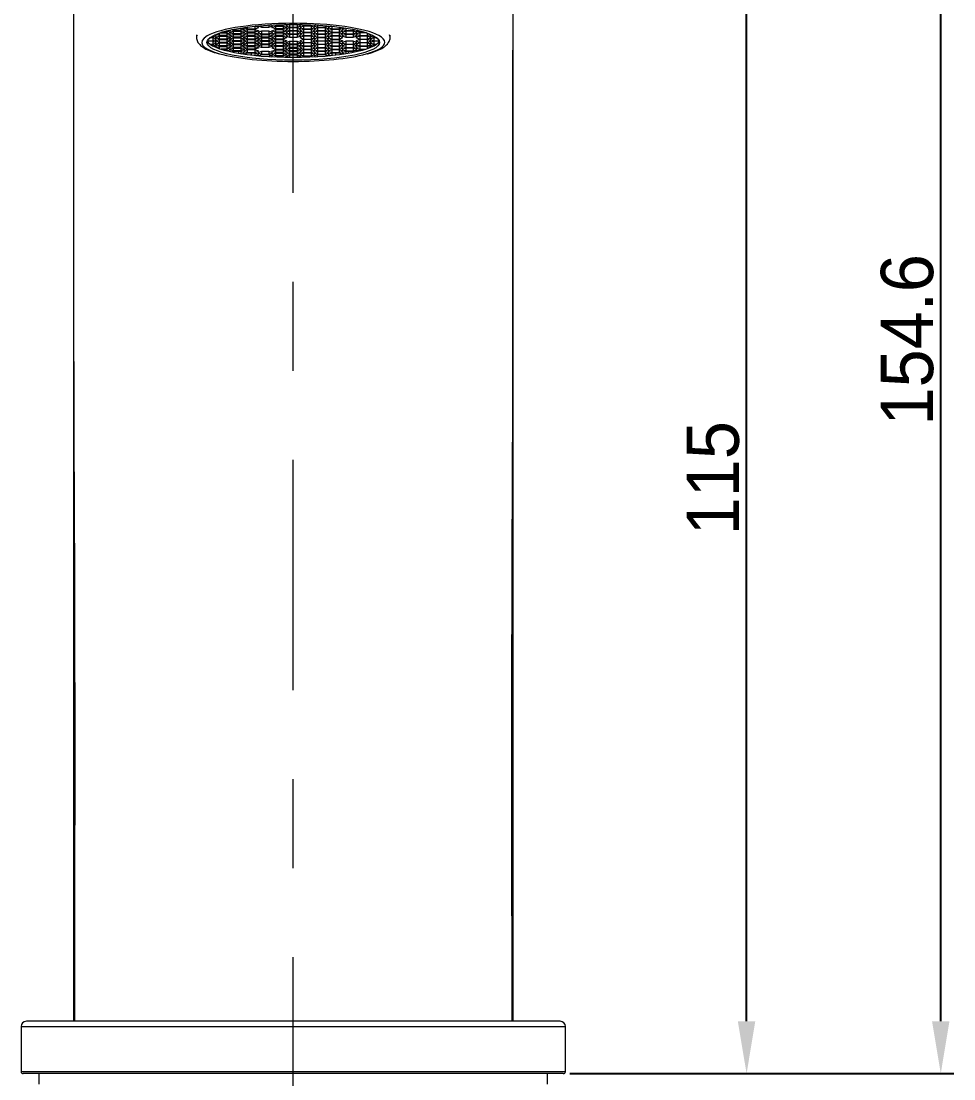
# Model space of a CAD drawing. Extents: x 9509 to 10103, y -15405 to -14985.
# Drawn here: x 9827.6 to 9916.7, y -15287.2 to -15186.2 of the extents above; entities that cross this region are included whole.
import ezdxf

# ---------------------------------------------------------------- set-up
doc = ezdxf.new("R2010")
doc.units = 0
doc.header["$MEASUREMENT"] = 0
doc.linetypes.add('CENTER', pattern=[47.5, 22, -8.5, 8.5, -8.5])
doc.linetypes.add('HIDDEN2', pattern=[4.7625, 3.175, -1.5875])
doc.layers.get('DEFPOINTS').update_dxf_attribs({"linetype": 'CONTINUOUS'})
doc.layers.add('1', color=4, linetype='HIDDEN2')
doc.layers.add('DIM', color=2, linetype='CONTINUOUS')
doc.styles.get("Standard").update_dxf_attribs({"font": ''})
doc.styles.get('Standard').set_extended_font_data('Gulim')
doc.dimstyles.new('ISO-25', dxfattribs={"dimtxt": 2.5, "dimasz": 2.5, "dimexe": 1.25, "dimexo": 0.625, "dimtad": 1, "dimdec": 1, "dimdsep": 46, "dimtxsty": 'Standard', "dimcen": 2.5, "dimadec": 0, "dimazin": 0, "dimtfac": 1, "dimtdec": 1, "dimtmove": 0, "dimatfit": 3, "dimfxl": 1, "dimarcsym": 0})

# ---------------------------------------------------------------- blocks, each defined once
blk = doc.blocks.new('*D23')
at = {"layer": 'DEFPOINTS', "color": 0, "transparency": 16777216}
for p in [(9873.78, -15171.72), (9896.89, -15171.72), (9879.38, -15286.72)]:
    blk.add_point(p, dxfattribs=at)
at = {"layer": 'DIM', "color": 3, "lineweight": -2, "transparency": 16777216}
for p, q in [((9874.41, -15171.72), (9898.14, -15171.72)), ((9896.89, -15281.72), (9896.89, -15176.72)), ((9880.01, -15286.72), (9898.14, -15286.72))]:
    blk.add_line(p, q, dxfattribs=at)
at = {"layer": 'DIM', "color": 3, "transparency": 16777216}
for points in [[(9896.05, -15176.72), (9897.72, -15176.72), (9896.89, -15171.72)], [(9896.05, -15281.72), (9897.72, -15281.72), (9896.89, -15286.72)]]:
    blk.add_solid(points, dxfattribs=at)
at = {"layer": 'DIM', "color": 3, "transparency": 16777216, "insert": (9893.69, -15229.85), "char_height": 5, "attachment_point": 5, "rotation": 90}
blk.add_mtext('115', dxfattribs=at)
blk = doc.blocks.new('*D24')
at = {"layer": 'DEFPOINTS', "color": 0, "transparency": 16777216}
for p in [(9863.04, -15132.08), (9915.44, -15132.08), (9879.38, -15286.72)]:
    blk.add_point(p, dxfattribs=at)
at = {"layer": 'DIM', "color": 3, "lineweight": -2, "transparency": 16777216}
for p, q in [((9863.67, -15132.08), (9916.69, -15132.08)), ((9915.44, -15281.72), (9915.44, -15137.08)), ((9880.01, -15286.72), (9916.69, -15286.72))]:
    blk.add_line(p, q, dxfattribs=at)
at = {"layer": 'DIM', "color": 3, "transparency": 16777216}
for points in [[(9914.61, -15137.08), (9916.27, -15137.08), (9915.44, -15132.08)], [(9914.61, -15281.72), (9916.27, -15281.72), (9915.44, -15286.72)]]:
    blk.add_solid(points, dxfattribs=at)
at = {"layer": 'DIM', "color": 3, "transparency": 16777216, "insert": (9912.25, -15216.63), "char_height": 5, "attachment_point": 5, "rotation": 90}
blk.add_mtext('154.6', dxfattribs=at)

msp = doc.modelspace()

# ---------------------------------------------------------------- linework, layer by layer
at = {"layer": '1', "color": 1, "linetype": 'CENTER', "lineweight": 13}
msp.add_line((9853.54, -15133.1), (9853.54, -15338.91), dxfattribs=at)
at = {"layer": '1', "color": 7, "linetype": 'Continuous', "lineweight": 18}
for p, q in [((9851.26, -15186.57), (9851.26, -15186.77)), ((9851.62, -15186.64), (9851.42, -15186.56)), ((9851.88, -15186.61), (9851.72, -15186.55)), ((9851.88, -15186.54), (9851.88, -15186.61)), ((9852.86, -15186.51), (9852.6, -15186.61)), ((9852.6, -15186.52), (9852.6, -15186.61)), ((9853.22, -15186.51), (9852.86, -15186.64)), ((9853.22, -15186.51), (9853.22, -15186.77)), ((9853.94, -15186.51), (9853.22, -15186.51)), ((9853.94, -15186.51), (9853.94, -15186.77)), ((9854.3, -15186.64), (9853.94, -15186.51)), ((9854.3, -15186.51), (9854.56, -15186.61)), ((9854.56, -15186.52), (9854.56, -15186.61)), ((9855.28, -15186.54), (9855.28, -15186.61)), ((9855.28, -15186.61), (9855.44, -15186.55)), ((9855.75, -15186.56), (9855.54, -15186.64)), ((9855.91, -15186.57), (9855.91, -15186.77)), ((9844.33, -15187.53), (9844.33, -15187.73)), ((9846.25, -15187.6), (9846.03, -15187.53)), ((9846.51, -15187.57), (9846.19, -15187.46)), ((9846.51, -15187.34), (9846.51, -15187.57)), ((9847.23, -15187.57), (9846.51, -15187.57)), ((9846.58, -15187.31), (9847.23, -15187.31)), ((9847.23, -15187.25), (9846.77, -15187.25)), ((9847.23, -15187.12), (9847.23, -15187.25)), ((9847.59, -15187.12), (9847.23, -15187.25)), ((9847.23, -15187.31), (9847.23, -15187.57)), ((9847.23, -15187.31), (9847.59, -15187.44)), ((9847.59, -15187.44), (9847.23, -15187.57)), ((9847.45, -15187.07), (9847.59, -15187.12)), ((9847.49, -15187.28), (9847.85, -15187.15)), ((9847.85, -15187.41), (9847.49, -15187.28)), ((9847.49, -15187.6), (9847.85, -15187.47)), ((9847.85, -15187.09), (9847.67, -15187.02)), ((9847.85, -15186.99), (9847.85, -15187.09)), ((9848.57, -15187.09), (9847.85, -15187.09)), ((9847.85, -15187.15), (9847.85, -15187.41)), ((9847.85, -15187.15), (9848.57, -15187.15)), ((9848.57, -15187.41), (9847.85, -15187.41)), ((9847.85, -15187.47), (9847.85, -15187.73)), ((9847.85, -15187.47), (9848.57, -15187.47)), ((9848.57, -15186.86), (9848.57, -15187.09)), ((9848.93, -15186.96), (9848.57, -15187.09)), ((9848.57, -15187.15), (9848.57, -15187.41)), ((9848.57, -15187.15), (9848.93, -15187.28)), ((9848.93, -15187.28), (9848.57, -15187.41)), ((9848.57, -15187.47), (9848.57, -15187.73)), ((9848.57, -15187.47), (9848.93, -15187.6)), ((9848.63, -15186.85), (9848.93, -15186.96)), ((9848.83, -15187.12), (9849.19, -15186.99)), ((9849.19, -15187.25), (9848.83, -15187.12)), ((9848.83, -15187.44), (9849.19, -15187.31)), ((9849.19, -15187.57), (9848.83, -15187.44)), ((9848.87, -15186.81), (9849.19, -15186.93)), ((9849.19, -15186.77), (9849.19, -15186.93)), ((9849.19, -15186.93), (9849.92, -15186.93)), ((9849.19, -15186.99), (9849.19, -15187.25)), ((9849.19, -15186.99), (9849.92, -15186.99)), ((9849.92, -15187.25), (9849.19, -15187.25)), ((9849.19, -15187.31), (9849.19, -15187.57)), ((9849.19, -15187.31), (9849.92, -15187.31)), ((9849.92, -15187.57), (9849.19, -15187.57)), ((9849.92, -15186.68), (9849.92, -15186.93)), ((9849.92, -15186.93), (9850.28, -15186.8)), ((9849.92, -15186.99), (9849.92, -15187.25)), ((9849.92, -15186.99), (9850.28, -15187.12)), ((9850.28, -15187.12), (9849.92, -15187.25)), ((9849.92, -15187.31), (9849.92, -15187.57)), ((9849.92, -15187.31), (9850.28, -15187.44)), ((9850.28, -15187.44), (9849.92, -15187.57)), ((9850.28, -15186.8), (9849.95, -15186.68)), ((9850.54, -15187.15), (9850.18, -15187.28)), ((9850.18, -15187.28), (9850.54, -15187.41)), ((9850.18, -15187.6), (9850.54, -15187.47)), ((9850.22, -15186.65), (9850.54, -15186.77)), ((9850.54, -15186.63), (9850.54, -15186.77)), ((9850.54, -15186.77), (9851.26, -15186.77)), ((9850.54, -15187.15), (9850.54, -15187.41)), ((9851.26, -15187.15), (9850.54, -15187.15)), ((9850.54, -15187.41), (9851.26, -15187.41)), ((9850.54, -15187.47), (9850.54, -15187.73)), ((9850.54, -15187.47), (9851.26, -15187.47)), ((9851.26, -15186.77), (9851.62, -15186.64)), ((9851.26, -15187.15), (9851.26, -15187.41)), ((9851.62, -15187.28), (9851.26, -15187.15)), ((9851.26, -15187.41), (9851.62, -15187.28)), ((9851.26, -15187.47), (9851.26, -15187.73)), ((9851.26, -15187.47), (9851.62, -15187.6)), ((9851.52, -15186.8), (9851.88, -15186.67)), ((9851.88, -15186.93), (9851.52, -15186.8)), ((9851.52, -15187.12), (9851.88, -15186.99)), ((9851.88, -15187.25), (9851.52, -15187.12)), ((9851.52, -15187.44), (9851.88, -15187.31)), ((9851.88, -15187.57), (9851.52, -15187.44)), ((9852.6, -15186.61), (9851.88, -15186.61)), ((9851.88, -15186.67), (9851.88, -15186.93)), ((9851.88, -15186.67), (9852.6, -15186.67)), ((9852.6, -15186.93), (9851.88, -15186.93)), ((9851.88, -15186.99), (9851.88, -15187.25)), ((9851.88, -15186.99), (9852.6, -15186.99)), ((9852.6, -15187.25), (9851.88, -15187.25)), ((9851.88, -15187.31), (9851.88, -15187.57)), ((9851.88, -15187.31), (9852.6, -15187.31)), ((9852.6, -15187.57), (9851.88, -15187.57)), ((9852.6, -15186.67), (9852.6, -15186.93)), ((9852.6, -15186.67), (9852.96, -15186.8)), ((9852.96, -15186.8), (9852.6, -15186.93)), ((9852.6, -15186.99), (9852.6, -15187.25)), ((9852.6, -15186.99), (9852.96, -15187.12)), ((9852.96, -15187.12), (9852.6, -15187.25)), ((9852.6, -15187.31), (9852.6, -15187.57)), ((9852.6, -15187.31), (9852.96, -15187.44)), ((9852.96, -15187.44), (9852.6, -15187.57)), ((9852.86, -15186.64), (9853.22, -15186.77)), ((9853.22, -15186.83), (9852.86, -15186.96)), ((9852.86, -15186.96), (9853.22, -15187.09)), ((9853.22, -15187.15), (9852.86, -15187.28)), ((9852.86, -15187.28), (9853.22, -15187.41)), ((9853.22, -15187.47), (9852.86, -15187.6)), ((9853.22, -15186.77), (9853.94, -15186.77)), ((9853.22, -15186.83), (9853.22, -15187.09)), ((9853.94, -15186.83), (9853.22, -15186.83)), ((9853.22, -15187.09), (9853.94, -15187.09)), ((9853.22, -15187.15), (9853.22, -15187.41)), ((9853.94, -15187.15), (9853.22, -15187.15)), ((9853.22, -15187.41), (9853.94, -15187.41)), ((9853.22, -15187.47), (9853.22, -15187.73)), ((9853.94, -15187.47), (9853.22, -15187.47)), ((9853.94, -15186.77), (9854.3, -15186.64)), ((9853.94, -15186.83), (9853.94, -15187.09)), ((9854.3, -15186.96), (9853.94, -15186.83)), ((9853.94, -15187.09), (9854.3, -15186.96)), ((9853.94, -15187.15), (9853.94, -15187.41)), ((9854.3, -15187.28), (9853.94, -15187.15)), ((9853.94, -15187.41), (9854.3, -15187.28)), ((9853.94, -15187.47), (9853.94, -15187.73)), ((9854.3, -15187.6), (9853.94, -15187.47)), ((9854.56, -15186.67), (9854.2, -15186.8)), ((9854.2, -15186.8), (9854.56, -15186.93)), ((9854.56, -15186.99), (9854.2, -15187.12)), ((9854.2, -15187.12), (9854.56, -15187.25)), ((9854.56, -15187.31), (9854.2, -15187.44)), ((9854.2, -15187.44), (9854.56, -15187.57)), ((9854.56, -15186.61), (9855.28, -15186.61)), ((9854.56, -15186.67), (9854.56, -15186.93)), ((9855.28, -15186.67), (9854.56, -15186.67)), ((9854.56, -15186.93), (9855.28, -15186.93)), ((9854.56, -15186.99), (9854.56, -15187.25)), ((9855.28, -15186.99), (9854.56, -15186.99)), ((9854.56, -15187.25), (9855.28, -15187.25)), ((9854.56, -15187.31), (9854.56, -15187.57)), ((9855.28, -15187.31), (9854.56, -15187.31)), ((9854.56, -15187.57), (9855.28, -15187.57)), ((9855.28, -15186.67), (9855.28, -15186.93)), ((9855.65, -15186.8), (9855.28, -15186.67)), ((9855.28, -15186.93), (9855.65, -15186.8)), ((9855.28, -15186.99), (9855.28, -15187.25)), ((9855.65, -15187.12), (9855.28, -15186.99)), ((9855.28, -15187.25), (9855.65, -15187.12)), ((9855.28, -15187.31), (9855.28, -15187.57)), ((9855.65, -15187.44), (9855.28, -15187.31)), ((9855.28, -15187.57), (9855.65, -15187.44)), ((9855.54, -15186.64), (9855.91, -15186.77)), ((9855.91, -15186.83), (9855.54, -15186.96)), ((9855.54, -15186.96), (9855.91, -15187.09)), ((9855.91, -15187.15), (9855.54, -15187.28)), ((9855.54, -15187.28), (9855.91, -15187.41)), ((9855.91, -15187.47), (9855.54, -15187.6)), ((9855.91, -15186.77), (9856.63, -15186.77)), ((9855.91, -15186.83), (9855.91, -15187.09)), ((9856.63, -15186.83), (9855.91, -15186.83)), ((9855.91, -15187.09), (9856.63, -15187.09)), ((9855.91, -15187.15), (9855.91, -15187.41)), ((9856.63, -15187.15), (9855.91, -15187.15)), ((9855.91, -15187.41), (9856.63, -15187.41)), ((9855.91, -15187.47), (9855.91, -15187.73)), ((9856.63, -15187.47), (9855.91, -15187.47)), ((9856.63, -15186.63), (9856.63, -15186.77)), ((9856.63, -15186.77), (9856.94, -15186.65)), ((9856.63, -15186.83), (9856.63, -15187.09)), ((9856.99, -15186.96), (9856.63, -15186.83)), ((9856.63, -15187.09), (9856.99, -15186.96)), ((9856.63, -15187.15), (9856.63, -15187.41)), ((9856.99, -15187.28), (9856.63, -15187.15)), ((9856.63, -15187.41), (9856.99, -15187.28)), ((9856.63, -15187.47), (9856.63, -15187.73)), ((9856.99, -15187.6), (9856.63, -15187.47)), ((9857.22, -15186.68), (9856.89, -15186.8)), ((9856.89, -15186.8), (9857.25, -15186.93)), ((9857.25, -15186.99), (9856.89, -15187.12)), ((9856.89, -15187.12), (9857.25, -15187.25)), ((9857.25, -15187.31), (9856.89, -15187.44)), ((9856.89, -15187.44), (9857.25, -15187.57)), ((9857.25, -15186.68), (9857.25, -15186.93)), ((9857.25, -15186.93), (9857.97, -15186.93)), ((9857.25, -15186.99), (9857.25, -15187.25)), ((9857.97, -15186.99), (9857.25, -15186.99)), ((9857.25, -15187.25), (9857.97, -15187.25)), ((9857.25, -15187.31), (9857.25, -15187.57)), ((9857.97, -15187.31), (9857.25, -15187.31)), ((9857.25, -15187.57), (9857.97, -15187.57)), ((9857.97, -15186.77), (9857.97, -15186.93)), ((9857.97, -15186.93), (9858.29, -15186.81)), ((9857.97, -15186.99), (9857.97, -15187.25)), ((9858.33, -15187.12), (9857.97, -15186.99)), ((9857.97, -15187.25), (9858.33, -15187.12)), ((9857.97, -15187.31), (9857.97, -15187.57)), ((9858.33, -15187.44), (9857.97, -15187.31)), ((9857.97, -15187.57), (9858.33, -15187.44)), ((9858.54, -15186.85), (9858.23, -15186.96)), ((9858.23, -15186.96), (9858.59, -15187.09)), ((9858.59, -15187.15), (9858.23, -15187.28)), ((9858.23, -15187.28), (9858.59, -15187.41)), ((9858.59, -15187.47), (9858.23, -15187.6)), ((9858.59, -15186.86), (9858.59, -15187.09)), ((9858.59, -15187.09), (9859.31, -15187.09)), ((9858.59, -15187.15), (9858.59, -15187.41)), ((9859.31, -15187.15), (9858.59, -15187.15)), ((9858.59, -15187.41), (9859.31, -15187.41)), ((9858.59, -15187.47), (9858.59, -15187.73)), ((9859.31, -15187.47), (9858.59, -15187.47)), ((9859.31, -15186.99), (9859.31, -15187.09)), ((9859.31, -15187.09), (9859.49, -15187.02)), ((9859.31, -15187.15), (9859.31, -15187.41)), ((9859.67, -15187.28), (9859.31, -15187.15)), ((9859.31, -15187.41), (9859.67, -15187.28)), ((9859.31, -15187.47), (9859.31, -15187.73)), ((9859.67, -15187.6), (9859.31, -15187.47)), ((9859.71, -15187.07), (9859.57, -15187.12)), ((9859.57, -15187.12), (9859.93, -15187.25)), ((9859.93, -15187.31), (9859.57, -15187.44)), ((9859.57, -15187.44), (9859.93, -15187.57)), ((9859.93, -15187.12), (9859.93, -15187.25)), ((9859.93, -15187.25), (9860.39, -15187.25)), ((9859.93, -15187.31), (9859.93, -15187.57)), ((9860.58, -15187.31), (9859.93, -15187.31)), ((9859.93, -15187.57), (9860.65, -15187.57)), ((9860.65, -15187.34), (9860.65, -15187.57)), ((9860.65, -15187.57), (9860.97, -15187.46)), ((9861.13, -15187.53), (9860.91, -15187.6)), ((9862.83, -15187.73), (9862.83, -15187.53)), ((9845.37, -15188.06), (9845.89, -15188.06)), ((9845.89, -15188.12), (9845.38, -15188.12)), ((9845.89, -15187.8), (9845.59, -15187.8)), ((9845.62, -15188.38), (9845.89, -15188.38)), ((9845.67, -15187.73), (9845.89, -15187.73)), ((9845.71, -15188.44), (9845.89, -15188.44)), ((9845.83, -15188.44), (9845.83, -15188.51)), ((9845.89, -15187.6), (9845.89, -15187.73)), ((9845.89, -15187.73), (9846.25, -15187.6)), ((9845.89, -15187.8), (9845.89, -15188.06)), ((9846.25, -15187.93), (9845.89, -15187.8)), ((9845.89, -15188.06), (9846.25, -15187.93)), ((9845.89, -15188.12), (9845.89, -15188.38)), ((9846.25, -15188.25), (9845.89, -15188.12)), ((9845.89, -15188.38), (9846.25, -15188.25)), ((9845.89, -15188.44), (9845.89, -15188.55)), ((9845.89, -15188.44), (9846.25, -15188.57)), ((9846.25, -15188.57), (9846.07, -15188.64)), ((9846.15, -15187.77), (9846.51, -15187.64)), ((9846.51, -15187.9), (9846.15, -15187.77)), ((9846.15, -15188.09), (9846.51, -15187.96)), ((9846.51, -15188.22), (9846.15, -15188.09)), ((9846.15, -15188.41), (9846.51, -15188.28)), ((9846.51, -15188.54), (9846.15, -15188.41)), ((9846.23, -15188.7), (9846.51, -15188.6)), ((9846.51, -15187.64), (9846.51, -15187.9)), ((9846.51, -15187.64), (9847.23, -15187.64)), ((9847.23, -15187.9), (9846.51, -15187.9)), ((9846.51, -15187.96), (9846.51, -15188.22)), ((9846.51, -15187.96), (9847.23, -15187.96)), ((9847.23, -15188.22), (9846.51, -15188.22)), ((9846.51, -15188.28), (9846.51, -15188.54)), ((9846.51, -15188.28), (9847.23, -15188.28)), ((9847.23, -15188.54), (9846.51, -15188.54)), ((9846.51, -15188.6), (9846.51, -15188.81)), ((9846.51, -15188.6), (9847.23, -15188.6)), ((9847.23, -15187.64), (9847.23, -15187.9)), ((9847.23, -15187.64), (9847.59, -15187.77)), ((9847.59, -15187.77), (9847.23, -15187.9)), ((9847.23, -15187.96), (9847.23, -15188.22)), ((9847.23, -15187.96), (9847.59, -15188.09)), ((9847.59, -15188.09), (9847.23, -15188.22)), ((9847.23, -15188.28), (9847.23, -15188.54)), ((9847.23, -15188.28), (9847.59, -15188.41)), ((9847.59, -15188.41), (9847.23, -15188.54)), ((9847.23, -15188.6), (9847.23, -15188.86)), ((9847.23, -15188.6), (9847.59, -15188.73)), ((9847.85, -15187.73), (9847.49, -15187.6)), ((9847.49, -15187.93), (9847.85, -15187.8)), ((9847.85, -15188.06), (9847.49, -15187.93)), ((9847.49, -15188.25), (9847.85, -15188.12)), ((9847.85, -15188.38), (9847.49, -15188.25)), ((9847.49, -15188.57), (9847.85, -15188.44)), ((9847.85, -15188.7), (9847.49, -15188.57)), ((9848.57, -15187.73), (9847.85, -15187.73)), ((9847.85, -15187.8), (9847.85, -15188.06)), ((9847.85, -15187.8), (9848.57, -15187.8)), ((9848.57, -15188.06), (9847.85, -15188.06)), ((9847.85, -15188.12), (9847.85, -15188.38)), ((9847.85, -15188.12), (9848.57, -15188.12)), ((9848.57, -15188.38), (9847.85, -15188.38)), ((9847.85, -15188.44), (9847.85, -15188.7)), ((9847.85, -15188.44), (9848.57, -15188.44)), ((9848.93, -15187.6), (9848.57, -15187.73)), ((9848.57, -15187.8), (9848.57, -15188.06)), ((9848.57, -15187.8), (9848.93, -15187.93)), ((9848.93, -15187.93), (9848.57, -15188.06)), ((9848.57, -15188.12), (9848.57, -15188.38)), ((9848.57, -15188.12), (9848.93, -15188.25)), ((9848.93, -15188.25), (9848.57, -15188.38)), ((9848.57, -15188.44), (9848.57, -15188.7)), ((9848.57, -15188.44), (9848.93, -15188.57)), ((9848.93, -15188.57), (9848.57, -15188.7)), ((9848.83, -15187.77), (9849.19, -15187.64)), ((9849.19, -15187.9), (9848.83, -15187.77)), ((9848.83, -15188.09), (9849.19, -15187.96)), ((9849.19, -15188.22), (9848.83, -15188.09)), ((9848.83, -15188.41), (9849.19, -15188.28)), ((9849.19, -15188.54), (9848.83, -15188.41)), ((9848.83, -15188.73), (9849.19, -15188.6)), ((9849.19, -15187.64), (9849.19, -15187.9)), ((9849.19, -15187.64), (9849.92, -15187.64)), ((9849.92, -15187.9), (9849.19, -15187.9)), ((9849.19, -15187.96), (9849.19, -15188.22)), ((9849.19, -15187.96), (9849.92, -15187.96)), ((9849.92, -15188.22), (9849.19, -15188.22)), ((9849.19, -15188.28), (9849.19, -15188.54)), ((9849.19, -15188.28), (9849.92, -15188.28)), ((9849.92, -15188.54), (9849.19, -15188.54)), ((9849.19, -15188.6), (9849.19, -15188.86)), ((9849.19, -15188.6), (9849.92, -15188.6)), ((9849.92, -15187.64), (9849.92, -15187.9)), ((9849.92, -15187.64), (9850.28, -15187.77)), ((9850.28, -15187.77), (9849.92, -15187.9)), ((9849.92, -15187.96), (9849.92, -15188.22)), ((9849.92, -15187.96), (9850.28, -15188.09)), ((9850.28, -15188.09), (9849.92, -15188.22)), ((9849.92, -15188.28), (9849.92, -15188.54)), ((9849.92, -15188.28), (9850.28, -15188.41)), ((9850.28, -15188.41), (9849.92, -15188.54)), ((9849.92, -15188.6), (9849.92, -15188.86)), ((9849.92, -15188.6), (9850.28, -15188.73)), ((9850.54, -15187.73), (9850.18, -15187.6)), ((9850.18, -15187.93), (9850.54, -15187.8)), ((9850.54, -15188.06), (9850.18, -15187.93)), ((9850.18, -15188.25), (9850.54, -15188.12)), ((9850.54, -15188.38), (9850.18, -15188.25)), ((9850.18, -15188.57), (9850.54, -15188.44)), ((9850.54, -15188.7), (9850.18, -15188.57)), ((9851.26, -15187.73), (9850.54, -15187.73)), ((9850.54, -15187.8), (9850.54, -15188.06)), ((9850.54, -15187.8), (9851.26, -15187.8)), ((9851.26, -15188.06), (9850.54, -15188.06)), ((9850.54, -15188.12), (9850.54, -15188.38)), ((9850.54, -15188.12), (9851.26, -15188.12)), ((9851.26, -15188.38), (9850.54, -15188.38)), ((9850.54, -15188.44), (9850.54, -15188.7)), ((9850.54, -15188.44), (9851.26, -15188.44)), ((9851.62, -15187.6), (9851.26, -15187.73)), ((9851.26, -15187.8), (9851.26, -15188.06)), ((9851.26, -15187.8), (9851.62, -15187.93)), ((9851.62, -15187.93), (9851.26, -15188.06)), ((9851.26, -15188.12), (9851.26, -15188.38)), ((9851.26, -15188.12), (9851.62, -15188.25)), ((9851.62, -15188.25), (9851.26, -15188.38)), ((9851.26, -15188.44), (9851.26, -15188.7)), ((9851.26, -15188.44), (9851.62, -15188.57)), ((9851.62, -15188.57), (9851.26, -15188.7)), ((9851.52, -15187.77), (9851.88, -15187.64)), ((9851.88, -15187.9), (9851.52, -15187.77)), ((9851.52, -15188.09), (9851.88, -15187.96)), ((9851.88, -15188.22), (9851.52, -15188.09)), ((9851.52, -15188.41), (9851.88, -15188.28)), ((9851.88, -15188.54), (9851.52, -15188.41)), ((9851.88, -15188.6), (9851.52, -15188.73)), ((9851.88, -15187.64), (9851.88, -15187.9)), ((9851.88, -15187.64), (9852.6, -15187.64)), ((9852.6, -15187.9), (9851.88, -15187.9)), ((9851.88, -15187.96), (9851.88, -15188.22)), ((9851.88, -15187.96), (9852.6, -15187.96)), ((9852.6, -15188.22), (9851.88, -15188.22)), ((9851.88, -15188.28), (9851.88, -15188.54)), ((9851.88, -15188.28), (9852.6, -15188.28)), ((9852.6, -15188.54), (9851.88, -15188.54)), ((9851.88, -15188.6), (9851.88, -15188.86)), ((9852.6, -15188.6), (9851.88, -15188.6)), ((9852.6, -15187.64), (9852.6, -15187.9)), ((9852.6, -15187.64), (9852.96, -15187.77)), ((9852.96, -15187.77), (9852.6, -15187.9)), ((9852.6, -15187.96), (9852.6, -15188.22)), ((9852.6, -15187.96), (9852.96, -15188.09)), ((9852.96, -15188.09), (9852.6, -15188.22)), ((9852.6, -15188.28), (9852.6, -15188.54)), ((9852.6, -15188.28), (9852.96, -15188.41)), ((9852.96, -15188.41), (9852.6, -15188.54)), ((9852.6, -15188.6), (9852.6, -15188.86)), ((9852.96, -15188.73), (9852.6, -15188.6)), ((9852.86, -15187.6), (9853.22, -15187.73)), ((9852.86, -15188.25), (9853.22, -15188.12)), ((9853.22, -15188.38), (9852.86, -15188.25)), ((9852.86, -15188.57), (9853.22, -15188.44)), ((9853.22, -15188.7), (9852.86, -15188.57)), ((9853.22, -15187.73), (9853.94, -15187.73)), ((9853.22, -15188.12), (9853.22, -15188.38)), ((9853.22, -15188.12), (9853.94, -15188.12)), ((9853.94, -15188.38), (9853.22, -15188.38)), ((9853.22, -15188.44), (9853.22, -15188.7)), ((9853.22, -15188.44), (9853.94, -15188.44)), ((9853.94, -15187.73), (9854.3, -15187.6)), ((9853.94, -15188.12), (9853.94, -15188.38)), ((9853.94, -15188.12), (9854.3, -15188.25)), ((9854.3, -15188.25), (9853.94, -15188.38)), ((9853.94, -15188.44), (9853.94, -15188.7)), ((9853.94, -15188.44), (9854.3, -15188.57)), ((9854.3, -15188.57), (9853.94, -15188.7)), ((9854.56, -15187.64), (9854.2, -15187.77)), ((9854.2, -15187.77), (9854.56, -15187.9)), ((9854.56, -15187.96), (9854.2, -15188.09)), ((9854.2, -15188.09), (9854.56, -15188.22)), ((9854.56, -15188.28), (9854.2, -15188.41)), ((9854.2, -15188.41), (9854.56, -15188.54)), ((9854.56, -15188.6), (9854.2, -15188.73)), ((9854.56, -15187.64), (9854.56, -15187.9)), ((9855.28, -15187.64), (9854.56, -15187.64)), ((9854.56, -15187.9), (9855.28, -15187.9)), ((9854.56, -15187.96), (9854.56, -15188.22)), ((9855.28, -15187.96), (9854.56, -15187.96)), ((9854.56, -15188.22), (9855.28, -15188.22)), ((9854.56, -15188.28), (9854.56, -15188.54)), ((9855.28, -15188.28), (9854.56, -15188.28)), ((9854.56, -15188.54), (9855.28, -15188.54)), ((9854.56, -15188.6), (9854.56, -15188.86)), ((9855.28, -15188.6), (9854.56, -15188.6)), ((9855.28, -15187.64), (9855.28, -15187.9)), ((9855.65, -15187.77), (9855.28, -15187.64)), ((9855.28, -15187.9), (9855.65, -15187.77)), ((9855.28, -15187.96), (9855.28, -15188.22)), ((9855.65, -15188.09), (9855.28, -15187.96)), ((9855.28, -15188.22), (9855.65, -15188.09)), ((9855.28, -15188.28), (9855.28, -15188.54)), ((9855.65, -15188.41), (9855.28, -15188.28)), ((9855.28, -15188.54), (9855.65, -15188.41)), ((9855.28, -15188.6), (9855.28, -15188.86)), ((9855.65, -15188.73), (9855.28, -15188.6)), ((9855.54, -15187.6), (9855.91, -15187.73)), ((9855.91, -15187.8), (9855.54, -15187.93)), ((9855.54, -15187.93), (9855.91, -15188.06)), ((9855.91, -15188.12), (9855.54, -15188.25)), ((9855.54, -15188.25), (9855.91, -15188.38)), ((9855.91, -15188.44), (9855.54, -15188.57)), ((9855.54, -15188.57), (9855.91, -15188.7)), ((9855.91, -15187.73), (9856.63, -15187.73)), ((9855.91, -15187.8), (9855.91, -15188.06)), ((9856.63, -15187.8), (9855.91, -15187.8)), ((9855.91, -15188.06), (9856.63, -15188.06)), ((9855.91, -15188.12), (9855.91, -15188.38)), ((9856.63, -15188.12), (9855.91, -15188.12)), ((9855.91, -15188.38), (9856.63, -15188.38)), ((9855.91, -15188.44), (9855.91, -15188.7)), ((9856.63, -15188.44), (9855.91, -15188.44)), ((9856.63, -15187.73), (9856.99, -15187.6)), ((9856.63, -15187.8), (9856.63, -15188.06)), ((9856.99, -15187.93), (9856.63, -15187.8)), ((9856.63, -15188.06), (9856.99, -15187.93)), ((9856.63, -15188.12), (9856.63, -15188.38)), ((9856.99, -15188.25), (9856.63, -15188.12)), ((9856.63, -15188.38), (9856.99, -15188.25)), ((9856.63, -15188.44), (9856.63, -15188.7)), ((9856.99, -15188.57), (9856.63, -15188.44)), ((9856.63, -15188.7), (9856.99, -15188.57)), ((9857.25, -15187.64), (9856.89, -15187.77)), ((9856.89, -15187.77), (9857.25, -15187.9)), ((9856.89, -15188.09), (9857.25, -15187.96)), ((9857.25, -15188.22), (9856.89, -15188.09)), ((9857.25, -15188.28), (9856.89, -15188.41)), ((9856.89, -15188.41), (9857.25, -15188.54)), ((9857.25, -15188.6), (9856.89, -15188.73)), ((9857.25, -15187.64), (9857.25, -15187.9)), ((9857.97, -15187.64), (9857.25, -15187.64)), ((9857.25, -15187.9), (9857.97, -15187.9)), ((9857.25, -15187.96), (9857.25, -15188.22)), ((9857.25, -15187.96), (9857.97, -15187.96)), ((9857.97, -15188.22), (9857.25, -15188.22)), ((9857.25, -15188.28), (9857.25, -15188.54)), ((9857.97, -15188.28), (9857.25, -15188.28)), ((9857.25, -15188.54), (9857.97, -15188.54)), ((9857.25, -15188.6), (9857.25, -15188.86)), ((9857.97, -15188.6), (9857.25, -15188.6)), ((9857.97, -15187.64), (9857.97, -15187.9)), ((9858.33, -15187.77), (9857.97, -15187.64)), ((9857.97, -15187.9), (9858.33, -15187.77)), ((9857.97, -15187.96), (9857.97, -15188.22)), ((9857.97, -15187.96), (9858.33, -15188.09)), ((9858.33, -15188.09), (9857.97, -15188.22)), ((9857.97, -15188.28), (9857.97, -15188.54)), ((9858.33, -15188.41), (9857.97, -15188.28)), ((9857.97, -15188.54), (9858.33, -15188.41)), ((9857.97, -15188.6), (9857.97, -15188.86)), ((9858.33, -15188.73), (9857.97, -15188.6)), ((9858.23, -15187.6), (9858.59, -15187.73)), ((9858.59, -15188.12), (9858.23, -15188.25)), ((9858.23, -15188.25), (9858.59, -15188.38)), ((9858.59, -15188.44), (9858.23, -15188.57)), ((9858.23, -15188.57), (9858.59, -15188.7)), ((9858.59, -15187.73), (9859.31, -15187.73)), ((9858.59, -15188.12), (9858.59, -15188.38)), ((9859.31, -15188.12), (9858.59, -15188.12)), ((9858.59, -15188.38), (9859.31, -15188.38)), ((9858.59, -15188.44), (9858.59, -15188.7)), ((9859.31, -15188.44), (9858.59, -15188.44)), ((9859.31, -15187.73), (9859.67, -15187.6)), ((9859.31, -15188.12), (9859.31, -15188.38)), ((9859.67, -15188.25), (9859.31, -15188.12)), ((9859.31, -15188.38), (9859.67, -15188.25)), ((9859.31, -15188.44), (9859.31, -15188.7)), ((9859.67, -15188.57), (9859.31, -15188.44)), ((9859.31, -15188.7), (9859.67, -15188.57)), ((9859.93, -15187.64), (9859.57, -15187.77)), ((9859.57, -15187.77), (9859.93, -15187.9)), ((9859.93, -15187.96), (9859.57, -15188.09)), ((9859.57, -15188.09), (9859.93, -15188.22)), ((9859.93, -15188.28), (9859.57, -15188.41)), ((9859.57, -15188.41), (9859.93, -15188.54)), ((9859.93, -15188.6), (9859.57, -15188.73)), ((9859.93, -15187.64), (9859.93, -15187.9)), ((9860.65, -15187.64), (9859.93, -15187.64)), ((9859.93, -15187.9), (9860.65, -15187.9)), ((9859.93, -15187.96), (9859.93, -15188.22)), ((9860.65, -15187.96), (9859.93, -15187.96)), ((9859.93, -15188.22), (9860.65, -15188.22)), ((9859.93, -15188.28), (9859.93, -15188.54)), ((9860.65, -15188.28), (9859.93, -15188.28)), ((9859.93, -15188.54), (9860.65, -15188.54)), ((9859.93, -15188.6), (9859.93, -15188.86)), ((9860.65, -15188.6), (9859.93, -15188.6)), ((9860.65, -15187.64), (9860.65, -15187.9)), ((9861.01, -15187.77), (9860.65, -15187.64)), ((9860.65, -15187.9), (9861.01, -15187.77)), ((9860.65, -15187.96), (9860.65, -15188.22)), ((9861.01, -15188.09), (9860.65, -15187.96)), ((9860.65, -15188.22), (9861.01, -15188.09)), ((9860.65, -15188.28), (9860.65, -15188.54)), ((9861.01, -15188.41), (9860.65, -15188.28)), ((9860.65, -15188.54), (9861.01, -15188.41)), ((9860.65, -15188.6), (9860.65, -15188.81)), ((9860.94, -15188.7), (9860.65, -15188.6)), ((9860.91, -15187.6), (9861.27, -15187.73)), ((9861.27, -15187.8), (9860.91, -15187.93)), ((9860.91, -15187.93), (9861.27, -15188.06)), ((9861.27, -15188.12), (9860.91, -15188.25)), ((9860.91, -15188.25), (9861.27, -15188.38)), ((9860.91, -15188.57), (9861.27, -15188.44)), ((9861.09, -15188.64), (9860.91, -15188.57)), ((9861.27, -15187.6), (9861.27, -15187.73)), ((9861.27, -15187.73), (9861.49, -15187.73)), ((9861.27, -15187.8), (9861.27, -15188.06)), ((9861.58, -15187.8), (9861.27, -15187.8)), ((9861.27, -15188.06), (9861.79, -15188.06)), ((9861.27, -15188.12), (9861.27, -15188.38)), ((9861.78, -15188.12), (9861.27, -15188.12)), ((9861.27, -15188.38), (9861.54, -15188.38)), ((9861.27, -15188.44), (9861.27, -15188.55)), ((9861.27, -15188.44), (9861.45, -15188.44)), ((9861.33, -15188.44), (9861.33, -15188.51)), ((9847.23, -15188.86), (9846.67, -15188.86)), ((9846.87, -15188.92), (9847.23, -15188.92)), ((9847.59, -15188.73), (9847.23, -15188.86)), ((9847.23, -15188.92), (9847.59, -15189.05)), ((9847.32, -15188.96), (9847.32, -15189.04)), ((9847.49, -15188.89), (9847.85, -15188.76)), ((9847.85, -15189.02), (9847.49, -15188.89)), ((9847.59, -15189.05), (9847.5, -15189.09)), ((9847.85, -15189.09), (9847.72, -15189.13)), ((9848.57, -15188.7), (9847.85, -15188.7)), ((9847.85, -15188.76), (9847.85, -15189.02)), ((9847.85, -15188.76), (9848.57, -15188.76)), ((9848.57, -15189.02), (9847.85, -15189.02)), ((9848.57, -15189.09), (9847.85, -15189.09)), ((9848.35, -15189.09), (9848.35, -15189.25)), ((9848.57, -15188.76), (9848.57, -15189.02)), ((9848.57, -15188.76), (9848.93, -15188.89)), ((9848.93, -15188.89), (9848.57, -15189.02)), ((9848.57, -15189.09), (9848.57, -15189.29)), ((9848.93, -15189.22), (9848.57, -15189.09)), ((9848.68, -15189.31), (9848.93, -15189.22)), ((9849.19, -15188.86), (9848.83, -15188.73)), ((9849.19, -15188.92), (9848.83, -15189.05)), ((9848.83, -15189.05), (9849.19, -15189.18)), ((9849.19, -15189.25), (9848.93, -15189.34)), ((9849.01, -15189.31), (9849.01, -15189.35)), ((9849.92, -15188.86), (9849.19, -15188.86)), ((9849.19, -15188.92), (9849.19, -15189.18)), ((9849.92, -15188.92), (9849.19, -15188.92)), ((9849.19, -15189.18), (9849.92, -15189.18)), ((9849.92, -15189.25), (9849.19, -15189.25)), ((9849.56, -15189.25), (9849.56, -15189.42)), ((9850.28, -15188.73), (9849.92, -15188.86)), ((9849.92, -15188.92), (9849.92, -15189.18)), ((9850.28, -15189.05), (9849.92, -15188.92)), ((9849.92, -15189.18), (9850.28, -15189.05)), ((9849.92, -15189.25), (9849.92, -15189.46)), ((9850.28, -15189.38), (9849.92, -15189.25)), ((9850.01, -15189.47), (9850.28, -15189.38)), ((9850.54, -15189.09), (9850.18, -15189.22)), ((9850.18, -15189.22), (9850.54, -15189.35)), ((9850.54, -15189.41), (9850.28, -15189.5)), ((9850.29, -15189.5), (9850.29, -15189.5)), ((9851.26, -15188.7), (9850.54, -15188.7)), ((9850.54, -15189.09), (9850.54, -15189.35)), ((9851.26, -15189.09), (9850.54, -15189.09)), ((9850.54, -15189.35), (9851.26, -15189.35)), ((9851.26, -15189.41), (9850.54, -15189.41)), ((9851.26, -15189.09), (9851.26, -15189.35)), ((9851.62, -15189.22), (9851.26, -15189.09)), ((9851.26, -15189.35), (9851.62, -15189.22)), ((9851.62, -15189.54), (9851.26, -15189.41)), ((9851.3, -15189.42), (9851.3, -15189.58)), ((9851.49, -15189.59), (9851.62, -15189.54)), ((9851.52, -15188.73), (9851.88, -15188.86)), ((9851.52, -15189.05), (9851.88, -15188.92)), ((9851.88, -15189.18), (9851.52, -15189.05)), ((9851.52, -15189.38), (9851.88, -15189.25)), ((9851.88, -15189.51), (9851.52, -15189.38)), ((9851.79, -15189.6), (9851.88, -15189.57)), ((9851.88, -15188.86), (9852.6, -15188.86)), ((9851.88, -15188.92), (9851.88, -15189.18)), ((9851.88, -15188.92), (9852.6, -15188.92)), ((9852.6, -15189.18), (9851.88, -15189.18)), ((9851.88, -15189.25), (9851.88, -15189.51)), ((9851.88, -15189.25), (9852.6, -15189.25)), ((9852.6, -15189.51), (9851.88, -15189.51)), ((9851.88, -15189.57), (9852.6, -15189.57)), ((9852.6, -15188.86), (9852.96, -15188.73)), ((9852.6, -15188.92), (9852.6, -15189.18)), ((9852.6, -15188.92), (9852.96, -15189.05)), ((9852.96, -15189.05), (9852.6, -15189.18)), ((9852.6, -15189.25), (9852.6, -15189.51)), ((9852.6, -15189.25), (9852.96, -15189.38)), ((9852.96, -15189.38), (9852.6, -15189.51)), ((9852.6, -15189.57), (9852.78, -15189.63)), ((9852.86, -15188.89), (9853.22, -15188.76)), ((9853.22, -15189.02), (9852.86, -15188.89)), ((9852.86, -15189.22), (9853.22, -15189.09)), ((9853.22, -15189.35), (9852.86, -15189.22)), ((9852.86, -15189.54), (9853.22, -15189.41)), ((9853.14, -15189.64), (9852.86, -15189.54)), ((9853.94, -15188.7), (9853.22, -15188.7)), ((9853.22, -15188.76), (9853.22, -15189.02)), ((9853.22, -15188.76), (9853.94, -15188.76)), ((9853.94, -15189.02), (9853.22, -15189.02)), ((9853.22, -15189.09), (9853.22, -15189.35)), ((9853.22, -15189.09), (9853.94, -15189.09)), ((9853.94, -15189.35), (9853.22, -15189.35)), ((9853.22, -15189.41), (9853.22, -15189.64)), ((9853.22, -15189.41), (9853.94, -15189.41)), ((9853.94, -15188.76), (9853.94, -15189.02)), ((9853.94, -15188.76), (9854.3, -15188.89)), ((9854.3, -15188.89), (9853.94, -15189.02)), ((9853.94, -15189.09), (9853.94, -15189.35)), ((9853.94, -15189.09), (9854.3, -15189.22)), ((9854.3, -15189.22), (9853.94, -15189.35)), ((9853.94, -15189.41), (9853.94, -15189.64)), ((9853.94, -15189.41), (9854.3, -15189.54)), ((9854.3, -15189.54), (9854.02, -15189.64)), ((9854.2, -15188.73), (9854.56, -15188.86)), ((9854.56, -15188.92), (9854.2, -15189.05)), ((9854.2, -15189.05), (9854.56, -15189.18)), ((9854.56, -15189.25), (9854.2, -15189.38)), ((9854.2, -15189.38), (9854.56, -15189.51)), ((9854.38, -15189.63), (9854.56, -15189.57)), ((9854.56, -15188.86), (9855.28, -15188.86)), ((9854.56, -15188.92), (9854.56, -15189.18)), ((9855.28, -15188.92), (9854.56, -15188.92)), ((9854.56, -15189.18), (9855.28, -15189.18)), ((9854.56, -15189.25), (9854.56, -15189.51)), ((9855.28, -15189.25), (9854.56, -15189.25)), ((9854.56, -15189.51), (9855.28, -15189.51)), ((9854.56, -15189.57), (9855.28, -15189.57)), ((9855.28, -15188.86), (9855.65, -15188.73)), ((9855.28, -15188.92), (9855.28, -15189.18)), ((9855.65, -15189.05), (9855.28, -15188.92)), ((9855.28, -15189.18), (9855.65, -15189.05)), ((9855.28, -15189.25), (9855.28, -15189.51)), ((9855.65, -15189.38), (9855.28, -15189.25)), ((9855.28, -15189.51), (9855.65, -15189.38)), ((9855.28, -15189.57), (9855.37, -15189.6)), ((9855.91, -15188.76), (9855.54, -15188.89)), ((9855.54, -15188.89), (9855.91, -15189.02)), ((9855.91, -15189.09), (9855.54, -15189.22)), ((9855.54, -15189.22), (9855.91, -15189.35)), ((9855.91, -15189.41), (9855.54, -15189.54)), ((9855.54, -15189.54), (9855.68, -15189.59)), ((9855.86, -15189.42), (9855.86, -15189.58)), ((9855.91, -15188.7), (9856.63, -15188.7)), ((9855.91, -15188.76), (9855.91, -15189.02)), ((9856.63, -15188.76), (9855.91, -15188.76)), ((9855.91, -15189.02), (9856.63, -15189.02)), ((9855.91, -15189.09), (9855.91, -15189.35)), ((9856.63, -15189.09), (9855.91, -15189.09)), ((9855.91, -15189.35), (9856.63, -15189.35)), ((9856.63, -15189.41), (9855.91, -15189.41)), ((9856.63, -15188.76), (9856.63, -15189.02)), ((9856.99, -15188.89), (9856.63, -15188.76)), ((9856.63, -15189.02), (9856.99, -15188.89)), ((9856.63, -15189.09), (9856.63, -15189.35)), ((9856.99, -15189.22), (9856.63, -15189.09)), ((9856.63, -15189.35), (9856.99, -15189.22)), ((9856.88, -15189.5), (9856.63, -15189.41)), ((9856.88, -15189.5), (9856.88, -15189.5)), ((9856.89, -15188.73), (9857.25, -15188.86)), ((9857.25, -15188.92), (9856.89, -15189.05)), ((9856.89, -15189.05), (9857.25, -15189.18)), ((9857.25, -15189.25), (9856.89, -15189.38)), ((9856.89, -15189.38), (9857.15, -15189.47)), ((9857.25, -15188.86), (9857.97, -15188.86)), ((9857.25, -15188.92), (9857.25, -15189.18)), ((9857.97, -15188.92), (9857.25, -15188.92)), ((9857.25, -15189.18), (9857.97, -15189.18)), ((9857.25, -15189.25), (9857.25, -15189.46)), ((9857.97, -15189.25), (9857.25, -15189.25)), ((9857.61, -15189.25), (9857.61, -15189.42)), ((9857.97, -15188.86), (9858.33, -15188.73)), ((9857.97, -15188.92), (9857.97, -15189.18)), ((9858.33, -15189.05), (9857.97, -15188.92)), ((9857.97, -15189.18), (9858.33, -15189.05)), ((9858.24, -15189.34), (9857.97, -15189.25)), ((9858.15, -15189.31), (9858.15, -15189.35)), ((9858.59, -15188.76), (9858.23, -15188.89)), ((9858.23, -15188.89), (9858.59, -15189.02)), ((9858.59, -15189.09), (9858.23, -15189.22)), ((9858.23, -15189.22), (9858.48, -15189.31)), ((9858.59, -15188.7), (9859.31, -15188.7)), ((9858.59, -15188.76), (9858.59, -15189.02)), ((9859.31, -15188.76), (9858.59, -15188.76)), ((9858.59, -15189.02), (9859.31, -15189.02)), ((9858.59, -15189.09), (9858.59, -15189.29)), ((9859.31, -15189.09), (9858.59, -15189.09)), ((9858.81, -15189.09), (9858.81, -15189.25)), ((9859.31, -15188.76), (9859.31, -15189.02)), ((9859.67, -15188.89), (9859.31, -15188.76)), ((9859.31, -15189.02), (9859.67, -15188.89)), ((9859.44, -15189.13), (9859.31, -15189.09)), ((9859.57, -15188.73), (9859.93, -15188.86)), ((9859.57, -15189.05), (9859.93, -15188.92)), ((9859.66, -15189.09), (9859.57, -15189.05)), ((9859.84, -15188.96), (9859.84, -15189.04)), ((9859.93, -15188.86), (9860.5, -15188.86)), ((9859.93, -15188.92), (9860.29, -15188.92)), ((9827.58, -15282.22), (9827.58, -15286.52)), ((9853.58, -15281.72), (9828.08, -15281.72)), ((9879.08, -15281.72), (9853.58, -15281.72)), ((9879.58, -15286.52), (9879.58, -15282.22)), ((9879.38, -15286.72), (9827.78, -15286.72)), ((9829.28, -15286.72), (9829.28, -15287.72)), ((9877.88, -15287.72), (9877.88, -15286.72))]:
    msp.add_line(p, q, dxfattribs=at)
at = {"layer": '1', "color": 1, "linetype": 'Continuous', "lineweight": 13}
for p, q in [((9827.58, -15282.22), (9853.58, -15282.22)), ((9853.58, -15282.22), (9879.58, -15282.22)), ((9827.58, -15286.52), (9879.58, -15286.52))]:
    msp.add_line(p, q, dxfattribs=at)
at = {"layer": '1', "color": 7, "linetype": 'Continuous', "lineweight": 18}
for centre, radius, start, end in [((9828.08, -15282.22), 0.5, 90, 180), ((9879.08, -15282.22), 0.5, 0, 90), ((9827.78, -15286.52), 0.2, 180, 270), ((9879.38, -15286.52), 0.2, 270, 0)]:
    msp.add_arc(centre, radius, start, end, dxfattribs=at)
msp.add_ellipse((9853.58, -15188.22), major_axis=(-8.25, 0), ratio=0.207912, dxfattribs=at)
for centre, major_axis, start_param, end_param in [((9853.58, -15188.22), (8.75, 0), 0.366192, 2.789931), ((9853.58, -15187.93), (-8.25, 0), 0.075889, 3.065704), ((9853.58, -15187.73), (-9.25, 0), 3.141593, 3.154552), ((9853.58, -15188.22), (8.75, 0), 3.777569, 4.712389), ((9853.58, -15188.22), (8.75, 0), 4.712389, 5.631403)]:
    msp.add_ellipse(centre, major_axis=major_axis, ratio=0.207912, start_param=start_param, end_param=end_param, dxfattribs=at)
at = {"layer": '1', "color": 1, "linetype": 'Continuous', "lineweight": 13}
for centre, major_axis, start_param, end_param in [((9853.58, -15187.73), (-9.25, 0), 6.158896, 6.2824), ((9853.58, -15188.22), (8.75, 0), 2.789931, 3.777569), ((9853.58, -15188.22), (8.75, 0), 0, 0.366192), ((9853.58, -15187.73), (-9.25, 0), 3.154552, 3.265882), ((9853.58, -15188.22), (8.75, 0), 5.631403, 6.283185)]:
    msp.add_ellipse(centre, major_axis=major_axis, ratio=0.207912, start_param=start_param, end_param=end_param, dxfattribs=at)
at = {"layer": '1', "color": 7, "linetype": 'Continuous', "lineweight": 18}
for points, knots in [([(9832.58, -15173.82), (9832.58, -15173.8), (9832.58, -15173.77), (9832.58, -15173.73), (9832.58, -15173.72), (9832.58, -15173.69), (9832.58, -15173.68), (9832.58, -15173.67), (9832.58, -15173.67), (9832.58, -15173.66), (9832.58, -15173.66), (9832.58, -15173.65), (9832.58, -15173.65), (9832.58, -15173.65), (9832.58, -15173.65), (9832.58, -15173.65), (9832.58, -15173.65), (9832.58, -15173.65), (9832.58, -15173.66), (9832.58, -15173.66), (9832.58, -15173.68), (9832.58, -15173.7), (9832.58, -15173.75), (9832.58, -15173.78), (9832.58, -15173.9), (9832.58, -15174), (9832.58, -15174.19), (9832.58, -15174.26), (9832.58, -15174.38), (9832.58, -15174.42), (9832.58, -15174.5), (9832.58, -15174.55), (9832.58, -15174.77), (9832.58, -15174.98), (9832.58, -15175.45), (9832.58, -15175.96), (9832.58, -15176.58), (9832.58, -15177.08), (9832.58, -15177.25), (9832.58, -15177.52), (9832.58, -15177.61), (9832.58, -15177.79), (9832.58, -15177.89), (9832.58, -15178.37), (9832.58, -15178.77), (9832.58, -15179.63), (9832.58, -15180.53), (9832.58, -15182.01), (9832.58, -15183.09), (9832.58, -15184.21), (9832.58, -15184.79), (9832.58, -15185.99), (9832.58, -15186.62), (9832.58, -15187.35), (9832.58, -15187.43), (9832.58, -15187.6), (9832.58, -15187.84), (9832.58, -15188.42), (9832.58, -15188.93), (9832.58, -15189.96), (9832.58, -15190.66), (9832.58, -15192.81), (9832.58, -15194.31), (9832.58, -15196.65), (9832.58, -15197.45), (9832.58, -15199.07), (9832.58, -15199.9), (9832.58, -15201.17), (9832.58, -15201.6), (9832.58, -15202.14), (9832.58, -15202.25), (9832.58, -15202.46), (9832.58, -15202.79), (9832.58, -15203.12), (9832.58, -15204.21), (9832.58, -15205.09), (9832.58, -15206.87), (9832.58, -15207.77), (9832.58, -15209.58), (9832.58, -15211.41), (9832.58, -15213.28), (9832.58, -15215.16), (9832.58, -15216.11), (9832.58, -15217.55), (9832.58, -15218.03), (9832.58, -15218.76), (9832.58, -15219.12), (9832.58, -15219.49), (9832.58, -15219.73), (9832.58, -15219.85), (9832.58, -15220.95), (9832.58, -15221.93), (9832.58, -15223.88), (9832.58, -15224.86), (9832.58, -15226.08), (9832.58, -15226.32), (9832.58, -15226.81), (9832.58, -15227.06), (9832.58, -15227.42), (9832.58, -15227.55), (9832.58, -15227.79), (9832.58, -15228.16), (9832.58, -15228.53), (9832.58, -15228.89), (9832.58, -15229.02), (9832.58, -15229.26), (9832.58, -15229.63), (9832.58, -15230.49), (9832.58, -15231.22), (9832.58, -15232.69), (9832.58, -15233.67), (9832.58, -15235.63), (9832.58, -15236.61), (9832.58, -15238.57), (9832.58, -15239.55), (9832.58, -15242.49), (9832.58, -15248.37), (9832.58, -15254.25), (9832.58, -15262.1), (9832.58, -15266.02), (9832.58, -15271.9), (9832.58, -15274.84), (9832.58, -15278.02), (9832.58, -15279.28), (9832.58, -15279.57), (9832.58, -15279.62), (9832.58, -15279.65), (9832.58, -15279.66), (9832.58, -15279.67), (9832.58, -15279.74), (9832.58, -15279.92), (9832.58, -15280.6), (9832.58, -15281.22), (9832.58, -15281.72)], [0, 0, 0, 0, 0.125, 0.125, 0.1875, 0.1875, 0.21875, 0.21875, 0.234375, 0.234375, 0.242187, 0.242187, 0.25, 0.253906, 0.253906, 0.257812, 0.257812, 0.261719, 0.261719, 0.265625, 0.265625, 0.273437, 0.273437, 0.28125, 0.28125, 0.296875, 0.296875, 0.304687, 0.304687, 0.308594, 0.308594, 0.3125, 0.3125, 0.328125, 0.328125, 0.34375, 0.359375, 0.359375, 0.367187, 0.367187, 0.371094, 0.371094, 0.375, 0.375, 0.390625, 0.390625, 0.40625, 0.421875, 0.4375, 0.4375, 0.453125, 0.453125, 0.46875, 0.46875, 0.470703, 0.470703, 0.472656, 0.476562, 0.484375, 0.484375, 0.5, 0.5, 0.53125, 0.53125, 0.546875, 0.546875, 0.5625, 0.5625, 0.570312, 0.570312, 0.572266, 0.572266, 0.574219, 0.578125, 0.578125, 0.59375, 0.59375, 0.609375, 0.609375, 0.625, 0.640625, 0.640625, 0.65625, 0.65625, 0.664062, 0.664062, 0.667969, 0.669922, 0.669922, 0.671875, 0.671875, 0.6875, 0.6875, 0.703125, 0.703125, 0.707031, 0.707031, 0.710937, 0.710937, 0.712891, 0.712891, 0.714844, 0.71875, 0.71875, 0.720703, 0.720703, 0.722656, 0.726562, 0.734375, 0.734375, 0.75, 0.75, 0.765625, 0.765625, 0.78125, 0.78125, 0.8125, 0.875, 0.875, 0.9375, 0.9375, 0.96875, 0.984375, 0.988281, 0.98877, 0.989014, 0.989136, 0.989136, 0.989258, 0.989258, 0.990234, 0.992187, 1, 1, 1, 1]), ([(9874.58, -15281.72), (9874.58, -15277.81), (9874.58, -15273.9), (9874.58, -15266.07), (9874.58, -15262.16), (9874.58, -15254.34), (9874.58, -15250.43), (9874.58, -15244.57), (9874.58, -15242.61), (9874.58, -15239.68), (9874.58, -15238.7), (9874.58, -15236.75), (9874.58, -15235.77), (9874.58, -15233.81), (9874.58, -15232.84), (9874.58, -15231.37), (9874.58, -15230.64), (9874.58, -15229.9), (9874.58, -15229.41), (9874.58, -15229.17), (9874.58, -15228.68), (9874.58, -15228.44), (9874.58, -15227.95), (9874.58, -15227.7), (9874.58, -15227.22), (9874.58, -15226.97), (9874.58, -15226.49), (9874.58, -15226.24), (9874.58, -15225.03), (9874.58, -15223.09), (9874.58, -15221.16), (9874.58, -15219.72), (9874.58, -15219.24), (9874.58, -15218.28), (9874.58, -15217.8), (9874.58, -15216.36), (9874.58, -15215.41), (9874.58, -15213.98), (9874.58, -15213.51), (9874.58, -15212.91), (9874.58, -15212.79), (9874.58, -15212.56), (9874.58, -15212.44), (9874.58, -15212.08), (9874.58, -15211.85), (9874.58, -15210.67), (9874.58, -15209.74), (9874.58, -15207.9), (9874.58, -15206.99), (9874.58, -15205.63), (9874.58, -15205.19), (9874.58, -15204.63), (9874.58, -15204.52), (9874.58, -15204.3), (9874.58, -15204.19), (9874.58, -15203.85), (9874.58, -15202.75), (9874.58, -15201.67), (9874.58, -15199.98), (9874.58, -15198.32), (9874.58, -15196.72), (9874.58, -15194.37), (9874.58, -15192.86), (9874.58, -15190.69), (9874.58, -15189.98), (9874.58, -15189.2), (9874.58, -15189.12), (9874.58, -15188.95), (9874.58, -15188.69), (9874.58, -15188.1), (9874.58, -15187.61), (9874.58, -15186.64), (9874.58, -15186.01), (9874.58, -15184.8), (9874.58, -15184.22), (9874.58, -15183.1), (9874.58, -15182.02), (9874.58, -15181.02), (9874.58, -15180.07), (9874.58, -15179.62), (9874.58, -15179.08), (9874.58, -15178.97), (9874.58, -15178.82), (9874.58, -15178.76), (9874.58, -15178.66), (9874.58, -15178.4), (9874.58, -15178.16), (9874.58, -15177.58), (9874.58, -15177.23), (9874.58, -15176.56), (9874.58, -15175.95), (9874.58, -15175.44), (9874.58, -15174.98), (9874.58, -15174.77), (9874.58, -15174.41), (9874.58, -15174.26), (9874.58, -15174.07), (9874.58, -15174.01), (9874.58, -15173.94), (9874.58, -15173.93), (9874.58, -15173.91), (9874.58, -15173.89), (9874.58, -15173.86), (9874.58, -15173.82), (9874.58, -15173.79), (9874.58, -15173.78)], [0, 0, 0, 0, 0.086561, 0.086561, 0.173123, 0.173123, 0.259684, 0.259684, 0.302965, 0.302965, 0.324605, 0.324605, 0.346245, 0.346245, 0.367886, 0.367886, 0.378706, 0.384116, 0.384116, 0.389526, 0.389526, 0.394936, 0.394936, 0.400346, 0.400346, 0.405756, 0.405756, 0.411166, 0.411166, 0.432807, 0.454447, 0.454447, 0.465267, 0.465267, 0.476087, 0.476087, 0.497728, 0.497728, 0.508548, 0.508548, 0.511253, 0.511253, 0.513958, 0.513958, 0.519368, 0.519368, 0.541008, 0.541008, 0.562649, 0.562649, 0.573469, 0.573469, 0.576174, 0.576174, 0.578879, 0.578879, 0.584289, 0.605929, 0.605929, 0.62757, 0.64921, 0.64921, 0.692491, 0.692491, 0.714131, 0.714131, 0.716836, 0.716836, 0.719541, 0.724951, 0.735771, 0.735771, 0.757412, 0.757412, 0.779052, 0.779052, 0.800692, 0.822333, 0.822333, 0.843973, 0.843973, 0.849383, 0.849383, 0.852088, 0.852088, 0.854793, 0.865613, 0.865613, 0.887254, 0.887254, 0.908894, 0.930534, 0.930534, 0.952175, 0.952175, 0.973815, 0.973815, 0.984635, 0.984635, 0.98734, 0.98734, 0.990045, 0.990045, 0.995455, 1, 1, 1, 1]), ([(9874.5, -15281.72), (9874.49, -15279.28), (9874.48, -15274.2), (9874.47, -15266.66), (9874.47, -15259.29), (9874.47, -15252.47), (9874.47, -15246.19), (9874.49, -15240.44), (9874.5, -15235.4), (9874.52, -15231), (9874.54, -15227.1), (9874.55, -15223.32), (9874.56, -15219.18), (9874.57, -15214.69), (9874.57, -15209.93), (9874.57, -15205.35), (9874.57, -15200.95), (9874.57, -15196.75), (9874.57, -15192.77), (9874.57, -15189.09), (9874.58, -15186.21), (9874.58, -15184.67), (9874.58, -15184.16)], [0, 0, 0, 0, 0.06966, 0.145258, 0.215473, 0.280432, 0.340245, 0.395008, 0.444806, 0.484359, 0.520741, 0.556587, 0.592259, 0.639579, 0.6867, 0.733715, 0.781016, 0.828691, 0.876738, 0.925157, 0.973807, 1, 1, 1, 1]), ([(9844.35, -15187.73), (9844.34, -15187.77), (9844.33, -15187.95), (9844.47, -15188.24), (9844.72, -15188.53), (9845.11, -15188.81), (9845.66, -15189.06), (9846.14, -15189.22), (9846.4, -15189.29)], [0, 0, 0, 0, 0.053428, 0.206855, 0.364724, 0.555562, 0.786387, 1, 1, 1, 1]), ([(9860.68, -15189.31), (9860.69, -15189.31), (9860.99, -15189.24), (9861.46, -15189.07), (9862.07, -15188.8), (9862.48, -15188.51), (9862.74, -15188.17), (9862.85, -15187.87), (9862.82, -15187.71), (9862.81, -15187.68)], [0, 0, 0, 0, 0.007774, 0.22031, 0.437213, 0.662693, 0.819272, 0.961303, 1, 1, 1, 1]), ([(9832.59, -15189.19), (9832.59, -15190.35), (9832.59, -15192.79), (9832.59, -15196.75), (9832.59, -15200.95), (9832.59, -15205.35), (9832.59, -15209.93), (9832.59, -15214.69), (9832.6, -15219.18), (9832.61, -15223.32), (9832.62, -15227.1), (9832.64, -15231), (9832.66, -15235.4), (9832.68, -15240.44), (9832.69, -15246.19), (9832.7, -15252.47), (9832.7, -15259.29), (9832.69, -15266.66), (9832.68, -15274.2), (9832.67, -15279.28), (9832.67, -15281.72)], [0, 0, 0, 0, 0.051779, 0.103743, 0.155305, 0.206463, 0.257311, 0.308275, 0.359452, 0.398033, 0.436802, 0.47615, 0.518928, 0.572785, 0.632014, 0.696704, 0.766959, 0.842899, 0.92466, 1, 1, 1, 1])]:
    msp.add_open_spline(points, degree=3, knots=knots, dxfattribs=at)
msp.add_open_spline([(9832.59, -15186.39), (9832.59, -15187.65), (9832.59, -15189.19)], degree=2, dxfattribs=at)

# ---------------------------------------------------------------- dimensions: what is measured, and where the dimension line sits
at = {"layer": 'DIM', "color": 7}
for base, p2, picture, middle in [((9915.44, -15132.08), (9863.04, -15132.08), '*D24', (9915.44, -15216.63)), ((9896.89, -15171.72), (9873.78, -15171.72), '*D23', (9896.89, -15229.85))]:
    dim = msp.add_linear_dim(base=base, p1=(9879.38, -15286.72), p2=p2, angle=90, dimstyle='ISO-25', override={"dimtxt": 5, "dimasz": 5, "dimcen": 5, "dimclrd": 3, "dimclre": 3, "dimclrt": 3, "dimfxl": 1.25}, dxfattribs=at)
    dim.commit()
    dim.dimension.update_dxf_attribs({"geometry": picture, "text_midpoint": middle, "dimtype": 160})

doc.saveas('drawing.dxf')
